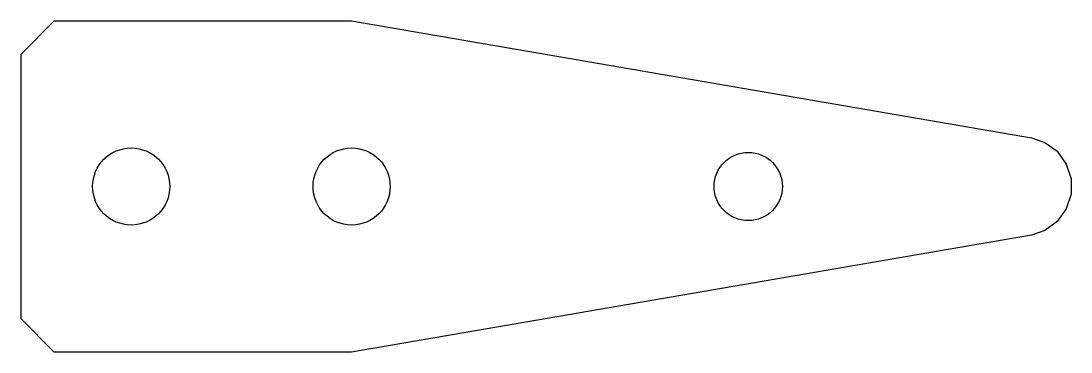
# Model space of a CAD drawing. Header units: millimetres. Extents: x 0 to 95.3, y -15 to 15.
import ezdxf

# ---------------------------------------------------------------- set-up
doc = ezdxf.new("R2010")
doc.units = ezdxf.units.MM
doc.header["$LTSCALE"] = 25
doc.layers.add('3_Pezzi', color=7, linetype='Continuous')
doc.layers.add('5_Bulloni', color=7, linetype='Continuous')

msp = doc.modelspace()

# ---------------------------------------------------------------- linework, layer by layer
at = {"layer": '3_Pezzi', "color": 3, "linetype": 'Continuous'}
for p, q in [((0, 12.026), (3, 15.026)), ((3, 15.026), (30, 15.026)), ((30, 15.026), (91.714, 4.419)), ((0, -12.026), (0, 12.026)), ((91.714, 4.419), (92.903, 3.993)), ((92.903, 3.993), (94.033, 3.211)), ((94.033, 3.211), (94.862, 2.028)), ((94.862, 2.028), (95.286, 0.684)), ((95.286, 0.684), (95.286, -0.694)), ((95.286, -0.694), (94.857, -2.027)), ((94.857, -2.027), (94.04, -3.165)), ((94.04, -3.165), (92.915, -3.998)), ((91.7, -4.408), (30, -15.026)), ((92.915, -3.998), (91.7, -4.408)), ((3, -15.026), (0, -12.026)), ((30, -15.026), (3, -15.026))]:
    msp.add_line(p, q, dxfattribs=at)
at = {"layer": '5_Bulloni', "color": 5, "linetype": 'Continuous'}
for centre in [(10, 0), (30, 0)]:
    msp.add_circle(centre, 3.5, dxfattribs=at)
at = {"layer": '5_Bulloni', "color": 4, "linetype": 'Continuous'}
msp.add_circle((66, 0), 3.1, dxfattribs=at)

doc.saveas('drawing.dxf')
